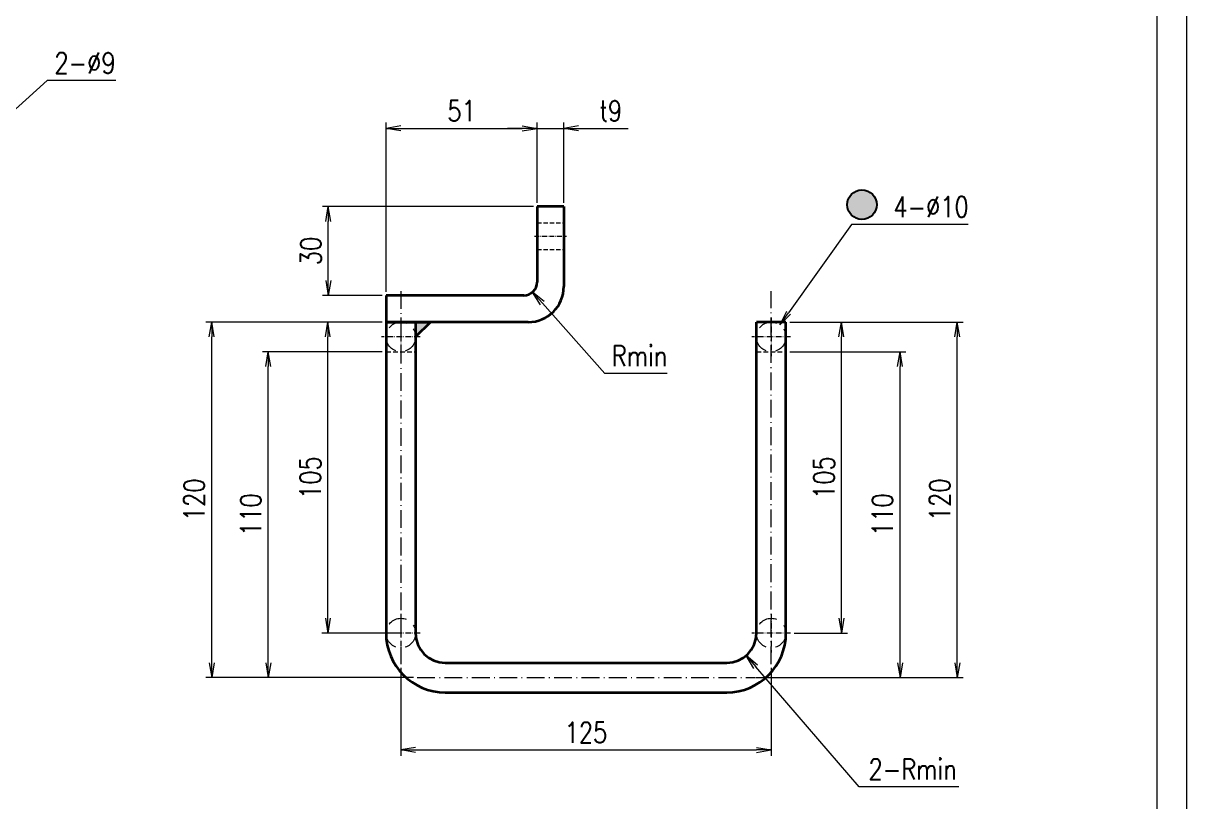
# Model space of a CAD drawing. Header units: millimetres. Extents: x 1333 to 142399, y -42879 to -5704.
# Drawn here: x 75046.1 to 75438.7, y -8582.6 to -8319.8 of the extents above; entities that cross this region are included whole.
import ezdxf

# ---------------------------------------------------------------- set-up
doc = ezdxf.new("R2010")
doc.units = ezdxf.units.MM
doc.header["$LTSCALE"] = 0.5
doc.linetypes.add('DASHDOT', pattern=[18.5, 12, -3, 0.5, -3])
doc.linetypes.add('DASHED', pattern=[19.05, 12.7, -6.35])
for name, color, linetype, lineweight in [('CENTER', 2, 'DASHDOT', 15), ('DRAWING', 7, 'Continuous', 35), ('HIDDEN', 1, 'DASHED', 18), ('图框', 7, 'Continuous', 18), ('粗实线', 7, 'Continuous', 35)]:
    doc.layers.add(name, color=color, linetype=linetype, lineweight=lineweight)
doc.layers.add('DIM', color=3, linetype='Continuous')
doc.layers.add('SYMBOL', color=7, linetype='Continuous')
doc.layers.add('打印-禁用', color=7, linetype='Continuous', lineweight=15, plot=False)
doc.styles.add('DIM', font='romans.shx', dxfattribs={"width": 0.8, "bigfont": 'bigfont.shx'})
doc.dimstyles.new('DEH 1-2', dxfattribs={"dimscale": 2, "dimtxt": 3.5, "dimasz": 2.5, "dimexe": 1, "dimexo": 0.625, "dimgap": 1.2, "dimtad": 3, "dimdsep": 46, "dimtxsty": 'DIM', "dimblk": 'OPEN', "dimcen": 0, "dimclrd": 8, "dimclre": 8, "dimclrt": 2, "dimazin": 2, "dimtfac": 0.5, "dimtmove": 0, "dimatfit": 3, "dimldrblk": 'OPEN', "dimfxl": 0, "dimtolj": 2, "dimlwd": 13, "dimlwe": 13, "dimarcsym": 0})
doc.dimstyles.new('DEH 1-2$3', dxfattribs={"dimscale": 2, "dimtxt": 3.5, "dimasz": 2.5, "dimexe": 1, "dimexo": 0.625, "dimgap": 1.2, "dimtad": 3, "dimtih": 1, "dimtoh": 1, "dimdsep": 46, "dimtxsty": 'DIM', "dimblk": 'OPEN', "dimcen": 0, "dimclrd": 8, "dimclre": 8, "dimclrt": 2, "dimazin": 2, "dimtfac": 0.5, "dimtofl": 0, "dimtmove": 0, "dimatfit": 3, "dimldrblk": 'OPEN', "dimfxl": 0, "dimtolj": 2, "dimlwd": 13, "dimlwe": 13, "dimarcsym": 0})
doc.dimstyles.new('DEH 1-2$4', dxfattribs={"dimscale": 2, "dimtxt": 3.5, "dimasz": 2.5, "dimexe": 1, "dimexo": 0.625, "dimgap": 1.2, "dimtad": 3, "dimtih": 1, "dimtoh": 1, "dimdsep": 46, "dimtxsty": 'DIM', "dimblk": 'OPEN', "dimcen": 0, "dimclrd": 8, "dimclre": 8, "dimclrt": 2, "dimazin": 2, "dimtfac": 0.5, "dimtofl": 0, "dimtmove": 0, "dimatfit": 3, "dimldrblk": 'OPEN', "dimfxl": 0, "dimtolj": 2, "dimlwd": 13, "dimlwe": 13, "dimarcsym": 0})

# ---------------------------------------------------------------- blocks, each defined once
blk = doc.blocks.new('GZDEH零件A3图框V01版')
at = {"layer": '图框', "linetype": 'Continuous'}
blk.add_line((3272.49, -1832.96), (3272.49, -1554.46), dxfattribs=at)
at = {"layer": '打印-禁用', "linetype": 'Continuous'}
blk.add_line((3277.49, -1846.46), (3277.49, -1549.46), dxfattribs=at)
blk = doc.blocks.new('DEH A3')
at = {"layer": '图框'}
blk.add_blockref('GZDEH零件A3图框V01版', (-2857.49, 1846.46), dxfattribs=at)
blk = doc.blocks.new('_Open')
at = {"color": 0, "linetype": 'ByBlock', "lineweight": -2}
for p, q in [((-1, 0.167), (0, 0)), ((-1, -0.167), (0, 0)), ((0, 0), (-1, 0))]:
    blk.add_line(p, q, dxfattribs=at)
blk = doc.blocks.new('*D130')
at = {"layer": 'Defpoints', "color": 0, "transparency": 16777216}
for p in [(75303.48, -8420.66), (75361.3, -8420.66), (75293.23, -8540.66)]:
    blk.add_point(p, dxfattribs=at)
at = {"layer": 'DIM', "color": 8, "lineweight": 13, "transparency": 16777216}
for p, q in [((75304.73, -8420.66), (75363.3, -8420.66)), ((75361.3, -8535.66), (75361.3, -8425.66)), ((75294.48, -8540.66), (75363.3, -8540.66))]:
    blk.add_line(p, q, dxfattribs=at)
at = {"layer": 'DIM', "color": 8, "lineweight": 13, "transparency": 16777216, "xscale": 5, "yscale": 5, "zscale": 5}
for p, rotation in [((75361.3, -8420.66), 90), ((75361.3, -8540.66), 270)]:
    blk.add_blockref('_Open', p, dxfattribs=dict(at, rotation=rotation))
at = {"layer": 'DIM', "color": 2, "transparency": 16777216, "insert": (75355.4, -8480.66), "char_height": 7, "attachment_point": 5, "rotation": 90, "style": 'DIM'}
blk.add_mtext('\\A2;120', dxfattribs=at)
blk = doc.blocks.new('*D131')
at = {"layer": 'Defpoints', "color": 0, "transparency": 16777216}
for p in [(75173.48, -8536.16), (75298.48, -8536.16), (75298.48, -8565.09)]:
    blk.add_point(p, dxfattribs=at)
at = {"layer": 'DIM', "color": 8, "lineweight": 13, "transparency": 16777216}
for p, q in [((75173.48, -8537.41), (75173.48, -8567.09)), ((75298.48, -8537.41), (75298.48, -8567.09)), ((75178.48, -8565.09), (75293.48, -8565.09))]:
    blk.add_line(p, q, dxfattribs=at)
at = {"layer": 'DIM', "color": 8, "lineweight": 13, "transparency": 16777216, "xscale": 5, "yscale": 5, "zscale": 5, "rotation": 180}
blk.add_blockref('_Open', (75173.48, -8565.09), dxfattribs=at)
at = {"layer": 'DIM', "color": 8, "lineweight": 13, "transparency": 16777216, "xscale": 5, "yscale": 5, "zscale": 5}
blk.add_blockref('_Open', (75298.48, -8565.09), dxfattribs=at)
at = {"layer": 'DIM', "color": 2, "transparency": 16777216, "insert": (75235.98, -8559.19), "char_height": 7, "attachment_point": 5, "style": 'DIM'}
blk.add_mtext('\\A2;125', dxfattribs=at)
blk = doc.blocks.new('*D132')
at = {"layer": 'Defpoints', "color": 0, "transparency": 16777216}
for p in [(75109.65, -8420.66), (75168.48, -8420.66), (75177.63, -8540.66)]:
    blk.add_point(p, dxfattribs=at)
at = {"layer": 'DIM', "color": 8, "lineweight": 13, "transparency": 16777216}
for p, q in [((75167.23, -8420.66), (75107.65, -8420.66)), ((75109.65, -8535.66), (75109.65, -8425.66)), ((75176.38, -8540.66), (75107.65, -8540.66))]:
    blk.add_line(p, q, dxfattribs=at)
at = {"layer": 'DIM', "color": 8, "lineweight": 13, "transparency": 16777216, "xscale": 5, "yscale": 5, "zscale": 5}
for p, rotation in [((75109.65, -8420.66), 90), ((75109.65, -8540.66), 270)]:
    blk.add_blockref('_Open', p, dxfattribs=dict(at, rotation=rotation))
at = {"layer": 'DIM', "color": 2, "transparency": 16777216, "insert": (75103.75, -8480.66), "char_height": 7, "attachment_point": 5, "rotation": 90, "style": 'DIM'}
blk.add_mtext('\\A2;120', dxfattribs=at)
blk = doc.blocks.new('*D133')
at = {"layer": 'Defpoints', "color": 0, "transparency": 16777216}
for p in [(75128.76, -8430.66), (75168.48, -8430.66), (75178.98, -8540.66)]:
    blk.add_point(p, dxfattribs=at)
at = {"layer": 'DIM', "color": 8, "lineweight": 13, "transparency": 16777216}
for p, q in [((75167.23, -8430.66), (75126.76, -8430.66)), ((75128.76, -8535.66), (75128.76, -8435.66)), ((75177.73, -8540.66), (75126.76, -8540.66))]:
    blk.add_line(p, q, dxfattribs=at)
at = {"layer": 'DIM', "color": 8, "lineweight": 13, "transparency": 16777216, "xscale": 5, "yscale": 5, "zscale": 5}
for p, rotation in [((75128.76, -8430.66), 90), ((75128.76, -8540.66), 270)]:
    blk.add_blockref('_Open', p, dxfattribs=dict(at, rotation=rotation))
at = {"layer": 'DIM', "color": 2, "transparency": 16777216, "insert": (75122.86, -8485.66), "char_height": 7, "attachment_point": 5, "rotation": 90, "style": 'DIM'}
blk.add_mtext('\\A2;110', dxfattribs=at)
blk = doc.blocks.new('*D134')
at = {"layer": 'Defpoints', "color": 0, "transparency": 16777216}
for p in [(75303.48, -8430.66), (75341.97, -8430.66), (75291.98, -8540.66)]:
    blk.add_point(p, dxfattribs=at)
at = {"layer": 'DIM', "color": 8, "lineweight": 13, "transparency": 16777216}
for p, q in [((75304.73, -8430.66), (75343.97, -8430.66)), ((75341.97, -8535.66), (75341.97, -8435.66)), ((75293.23, -8540.66), (75343.97, -8540.66))]:
    blk.add_line(p, q, dxfattribs=at)
at = {"layer": 'DIM', "color": 8, "lineweight": 13, "transparency": 16777216, "xscale": 5, "yscale": 5, "zscale": 5}
for p, rotation in [((75341.97, -8430.66), 90), ((75341.97, -8540.66), 270)]:
    blk.add_blockref('_Open', p, dxfattribs=dict(at, rotation=rotation))
at = {"layer": 'DIM', "color": 2, "transparency": 16777216, "insert": (75336.07, -8485.66), "char_height": 7, "attachment_point": 5, "rotation": 90, "style": 'DIM'}
blk.add_mtext('\\A2;110', dxfattribs=at)
blk = doc.blocks.new('*D135')
at = {"layer": 'Defpoints', "color": 0, "transparency": 16777216}
for p in [(75283.48, -8525.66), (75290.02, -8533.23)]:
    blk.add_point(p, dxfattribs=at)
at = {"layer": 'DIM', "color": 8, "lineweight": 13, "transparency": 16777216}
for p, q in [((75328.21, -8577.5), (75293.28, -8537.02)), ((75361.81, -8577.5), (75328.21, -8577.5))]:
    blk.add_line(p, q, dxfattribs=at)
at = {"layer": 'DIM', "color": 8, "lineweight": 13, "transparency": 16777216, "xscale": 5, "yscale": 5, "zscale": 5, "rotation": 130.785682570906}
blk.add_blockref('_Open', (75290.02, -8533.23), dxfattribs=at)
at = {"layer": 'DIM', "color": 2, "transparency": 16777216, "insert": (75346.21, -8571.6), "char_height": 7, "attachment_point": 5, "style": 'DIM'}
blk.add_mtext('\\A2;{\\Fromans,bigfont|c134;2-Rmin}', dxfattribs=at)
blk = doc.blocks.new('*D136')
at = {"layer": 'Defpoints', "color": 0, "transparency": 16777216}
for p in [(75301.39, -8421.6), (75295.57, -8429.73)]:
    blk.add_point(p, dxfattribs=at)
at = {"layer": 'DIM', "color": 8, "lineweight": 13, "transparency": 16777216}
for p, q in [((75325.64, -8387.67), (75304.3, -8417.53)), ((75364.92, -8387.67), (75325.64, -8387.67))]:
    blk.add_line(p, q, dxfattribs=at)
at = {"layer": 'DIM', "color": 8, "lineweight": 13, "transparency": 16777216, "xscale": 5, "yscale": 5, "zscale": 5, "rotation": 234.4385709937035}
blk.add_blockref('_Open', (75301.39, -8421.6), dxfattribs=at)
at = {"layer": 'DIM', "color": 2, "transparency": 16777216, "insert": (75346.68, -8381.77), "char_height": 7, "attachment_point": 5, "style": 'DIM'}
blk.add_mtext('\\A2;{\\Fromans,bigfont|c134;   4-}∅10', dxfattribs=at)
blk = doc.blocks.new('*D137')
at = {"layer": 'Defpoints', "color": 0, "transparency": 16777216}
for p in [(75149.01, -8381.66), (75219.48, -8381.66), (75168.48, -8411.66)]:
    blk.add_point(p, dxfattribs=at)
at = {"layer": 'DIM', "color": 8, "lineweight": 13, "transparency": 16777216}
for p, q in [((75218.23, -8381.66), (75147.01, -8381.66)), ((75149.01, -8406.66), (75149.01, -8386.66)), ((75167.23, -8411.66), (75147.01, -8411.66))]:
    blk.add_line(p, q, dxfattribs=at)
at = {"layer": 'DIM', "color": 8, "lineweight": 13, "transparency": 16777216, "xscale": 5, "yscale": 5, "zscale": 5}
for p, rotation in [((75149.01, -8381.66), 90), ((75149.01, -8411.66), 270)]:
    blk.add_blockref('_Open', p, dxfattribs=dict(at, rotation=rotation))
at = {"layer": 'DIM', "color": 2, "transparency": 16777216, "insert": (75143.11, -8396.66), "char_height": 7, "attachment_point": 5, "rotation": 90, "style": 'DIM'}
blk.add_mtext('\\A2;30', dxfattribs=at)
blk = doc.blocks.new('*D138')
at = {"layer": 'Defpoints', "color": 0, "transparency": 16777216}
for p in [(75219.48, -8355.27), (75219.48, -8381.66), (75168.48, -8411.66)]:
    blk.add_point(p, dxfattribs=at)
at = {"layer": 'DIM', "color": 8, "lineweight": 13, "transparency": 16777216}
for p, q in [((75168.48, -8410.41), (75168.48, -8353.27)), ((75173.48, -8355.27), (75214.48, -8355.27)), ((75219.48, -8380.41), (75219.48, -8353.27))]:
    blk.add_line(p, q, dxfattribs=at)
at = {"layer": 'DIM', "color": 8, "lineweight": 13, "transparency": 16777216, "xscale": 5, "yscale": 5, "zscale": 5, "rotation": 180}
blk.add_blockref('_Open', (75168.48, -8355.27), dxfattribs=at)
at = {"layer": 'DIM', "color": 8, "lineweight": 13, "transparency": 16777216, "xscale": 5, "yscale": 5, "zscale": 5}
blk.add_blockref('_Open', (75219.48, -8355.27), dxfattribs=at)
at = {"layer": 'DIM', "color": 2, "transparency": 16777216, "insert": (75193.98, -8349.37), "char_height": 7, "attachment_point": 5, "style": 'DIM'}
blk.add_mtext('\\A2;51', dxfattribs=at)
blk = doc.blocks.new('*D139')
at = {"layer": 'Defpoints', "color": 0, "transparency": 16777216}
for p in [(75219.48, -8355.27), (75219.48, -8381.66), (75228.48, -8381.66)]:
    blk.add_point(p, dxfattribs=at)
at = {"layer": 'DIM', "color": 8, "lineweight": 13, "transparency": 16777216}
for p, q in [((75214.48, -8355.27), (75209.48, -8355.27)), ((75219.48, -8380.41), (75219.48, -8353.27)), ((75219.48, -8355.27), (75228.48, -8355.27)), ((75228.48, -8380.41), (75228.48, -8353.27)), ((75233.48, -8355.27), (75250.22, -8355.27))]:
    blk.add_line(p, q, dxfattribs=at)
at = {"layer": 'DIM', "color": 8, "lineweight": 13, "transparency": 16777216, "xscale": 5, "yscale": 5, "zscale": 5}
blk.add_blockref('_Open', (75219.48, -8355.27), dxfattribs=at)
at = {"layer": 'DIM', "color": 8, "lineweight": 13, "transparency": 16777216, "xscale": 5, "yscale": 5, "zscale": 5, "rotation": 180}
blk.add_blockref('_Open', (75228.48, -8355.27), dxfattribs=at)
at = {"layer": 'DIM', "color": 2, "transparency": 16777216, "insert": (75244.35, -8349.37), "char_height": 7, "attachment_point": 5, "style": 'DIM'}
blk.add_mtext('\\A2;t9', dxfattribs=at)
blk = doc.blocks.new('*D140')
at = {"layer": 'Defpoints', "color": 0, "transparency": 16777216}
for p in [(75214.98, -8407.16), (75217.97, -8410.53)]:
    blk.add_point(p, dxfattribs=at)
at = {"layer": 'DIM', "color": 8, "lineweight": 13, "transparency": 16777216}
for p, q in [((75242.31, -8437.97), (75221.29, -8414.27)), ((75263.38, -8437.97), (75242.31, -8437.97))]:
    blk.add_line(p, q, dxfattribs=at)
at = {"layer": 'DIM', "color": 8, "lineweight": 13, "transparency": 16777216, "xscale": 5, "yscale": 5, "zscale": 5, "rotation": 131.5737977785859}
blk.add_blockref('_Open', (75217.97, -8410.53), dxfattribs=at)
at = {"layer": 'DIM', "color": 2, "transparency": 16777216, "insert": (75254.05, -8432.07), "char_height": 7, "attachment_point": 5, "style": 'DIM'}
blk.add_mtext('\\A2;{\\Fromans,bigfont|c134;Rmin}', dxfattribs=at)
blk = doc.blocks.new('*D145')
at = {"layer": 'Defpoints', "color": 0, "transparency": 16777216}
for p in [(74999.37, -8388.64), (74992.7, -8394.68)]:
    blk.add_point(p, dxfattribs=at)
at = {"layer": 'DIM', "color": 8, "lineweight": 13, "transparency": 16777216}
for p, q in [((75054.1, -8339.09), (75003.08, -8385.29)), ((75077.3, -8339.09), (75054.1, -8339.09))]:
    blk.add_line(p, q, dxfattribs=at)
at = {"layer": 'DIM', "color": 8, "lineweight": 13, "transparency": 16777216, "xscale": 5, "yscale": 5, "zscale": 5, "rotation": 222.1551264192876}
blk.add_blockref('_Open', (74999.37, -8388.64), dxfattribs=at)
at = {"layer": 'DIM', "color": 2, "transparency": 16777216, "insert": (75066.9, -8333.19), "char_height": 7, "attachment_point": 5, "style": 'DIM'}
blk.add_mtext('\\A2;2-%%c9', dxfattribs=at)
blk = doc.blocks.new('*D150')
at = {"layer": 'Defpoints', "color": 0, "transparency": 16777216}
for p in [(75303.48, -8420.66), (75322.2, -8420.66), (75304.98, -8525.66)]:
    blk.add_point(p, dxfattribs=at)
at = {"layer": 'DIM', "color": 8, "lineweight": 13, "transparency": 16777216}
for p, q in [((75304.73, -8420.66), (75324.2, -8420.66)), ((75322.2, -8520.66), (75322.2, -8425.66)), ((75306.23, -8525.66), (75324.2, -8525.66))]:
    blk.add_line(p, q, dxfattribs=at)
at = {"layer": 'DIM', "color": 8, "lineweight": 13, "transparency": 16777216, "xscale": 5, "yscale": 5, "zscale": 5}
for p, rotation in [((75322.2, -8420.66), 90), ((75322.2, -8525.66), 270)]:
    blk.add_blockref('_Open', p, dxfattribs=dict(at, rotation=rotation))
at = {"layer": 'DIM', "color": 2, "transparency": 16777216, "insert": (75316.3, -8473.16), "char_height": 7, "attachment_point": 5, "rotation": 90, "style": 'DIM'}
blk.add_mtext('\\A2;105', dxfattribs=at)
blk = doc.blocks.new('*D151')
at = {"layer": 'Defpoints', "color": 0, "transparency": 16777216}
for p in [(75148.85, -8420.66), (75168.48, -8420.66), (75173.48, -8525.66)]:
    blk.add_point(p, dxfattribs=at)
at = {"layer": 'DIM', "color": 8, "lineweight": 13, "transparency": 16777216}
for p, q in [((75167.23, -8420.66), (75146.85, -8420.66)), ((75148.85, -8520.66), (75148.85, -8425.66)), ((75172.23, -8525.66), (75146.85, -8525.66))]:
    blk.add_line(p, q, dxfattribs=at)
at = {"layer": 'DIM', "color": 8, "lineweight": 13, "transparency": 16777216, "xscale": 5, "yscale": 5, "zscale": 5}
for p, rotation in [((75148.85, -8420.66), 90), ((75148.85, -8525.66), 270)]:
    blk.add_blockref('_Open', p, dxfattribs=dict(at, rotation=rotation))
at = {"layer": 'DIM', "color": 2, "transparency": 16777216, "insert": (75142.95, -8473.16), "char_height": 7, "attachment_point": 5, "rotation": 90, "style": 'DIM'}
blk.add_mtext('\\A2;105', dxfattribs=at)
blk = doc.blocks.new('WELDING_5')
at = {"layer": '粗实线'}
blk.add_hatch(color=256, dxfattribs=at).paths.add_polyline_path([(0, 5), (0, 0), (5, 0)])
for q in [(0, 5), (5, 0)]:
    blk.add_line((0, 0), q, dxfattribs=at)
blk.add_lwpolyline([(0, 5), (5, 0)], dxfattribs=at)
blk = doc.blocks.new('O_SHARP_MARK5')
at = {"layer": '粗实线', "color": 0, "linetype": 'ByBlock', "lineweight": -2}
blk.add_circle((0, 2.5), 2.5, dxfattribs=at)

msp = doc.modelspace()

# ---------------------------------------------------------------- hatches: boundary and pattern name
at = {"layer": 'DIM'}
msp.add_hatch(color=256, dxfattribs=at).paths.add_polyline_path([(75334.124, -8381.018, 1), (75324.124, -8381.018, 1)])

# ---------------------------------------------------------------- linework, layer by layer
at = {"layer": 'CENTER', "ltscale": 0.27}
msp.add_line((75218.583, -8391.663), (75229.383, -8391.663), dxfattribs=at)
at = {"layer": 'CENTER'}
for p, q in [((75173.483, -8410.163), (75173.483, -8536.164)), ((75298.483, -8536.163), (75298.483, -8410.163)), ((75178.983, -8540.663), (75292.983, -8540.663))]:
    msp.add_line(p, q, dxfattribs=at)
at = {"layer": 'CENTER', "ltscale": 0.325}
for p, q in [((75173.483, -8419.163), (75173.483, -8432.163)), ((75298.483, -8419.163), (75298.483, -8432.163)), ((75179.983, -8425.663), (75166.983, -8425.663)), ((75304.983, -8425.663), (75291.983, -8425.663)), ((75173.483, -8519.163), (75173.483, -8532.163)), ((75298.483, -8519.163), (75298.483, -8532.163)), ((75179.983, -8525.663), (75166.983, -8525.663)), ((75304.983, -8525.663), (75291.983, -8525.663))]:
    msp.add_line(p, q, dxfattribs=at)
at = {"layer": 'DRAWING'}
for p, q in [((75219.483, -8381.663), (75219.483, -8407.163)), ((75228.483, -8381.663), (75228.483, -8408.663)), ((75214.983, -8411.663), (75168.483, -8411.663)), ((75216.483, -8420.663), (75168.483, -8420.663)), ((75168.483, -8420.663), (75168.483, -8525.663)), ((75168.483, -8420.663), (75168.483, -8525.663)), ((75178.483, -8420.663), (75178.483, -8525.663)), ((75293.483, -8525.663), (75293.483, -8420.663)), ((75293.483, -8525.663), (75293.483, -8420.663)), ((75303.483, -8525.663), (75303.483, -8420.663)), ((75168.483, -8430.663), (75168.483, -8525.663)), ((75293.483, -8525.663), (75293.483, -8430.663)), ((75188.483, -8535.663), (75283.483, -8535.663)), ((75188.483, -8545.663), (75283.483, -8545.663)), ((75188.483, -8545.663), (75283.483, -8545.663)), ((75188.483, -8545.663), (75283.483, -8545.663))]:
    msp.add_line(p, q, dxfattribs=at)
at = {"layer": 'DRAWING', "ltscale": 0.225}
for p, q in [((75228.483, -8381.663), (75219.483, -8381.663)), ((75168.483, -8411.663), (75168.483, -8420.663))]:
    msp.add_line(p, q, dxfattribs=at)
at = {"layer": 'DRAWING', "ltscale": 0.25}
for p, q in [((75168.483, -8420.663), (75178.483, -8420.663)), ((75303.483, -8420.663), (75293.483, -8420.663))]:
    msp.add_line(p, q, dxfattribs=at)
at = {"layer": 'DRAWING'}
for centre, radius, start, end in [((75214.983, -8407.163), 4.5, 270, 0), ((75216.483, -8408.663), 12, 270, 0), ((75188.483, -8525.663), 20, 180, 270), ((75188.483, -8525.663), 20, 180, 270), ((75188.483, -8525.663), 20, 180, 270), ((75188.483, -8525.663), 10, 180, 270), ((75283.483, -8525.663), 20, 270, 0), ((75283.483, -8525.663), 10, 270, 0), ((75283.483, -8525.663), 10, 270, 0), ((75283.483, -8525.663), 10, 270, 0), ((75283.483, -8525.663), 20, 359.90356, 0), ((75283.483, -8525.663), 20, 359.8624, 0)]:
    msp.add_arc(centre, radius, start, end, dxfattribs=at)
at = {"layer": 'HIDDEN', "ltscale": 0.225}
for p, q in [((75219.483, -8387.163), (75228.483, -8387.163)), ((75219.483, -8387.163), (75228.483, -8387.163)), ((75219.483, -8396.163), (75228.483, -8396.163)), ((75219.483, -8396.163), (75228.483, -8396.163))]:
    msp.add_line(p, q, dxfattribs=at)
at = {"layer": 'HIDDEN', "ltscale": 0.25}
for p, q in [((75168.483, -8430.663), (75178.483, -8430.663)), ((75293.483, -8430.663), (75303.483, -8430.663))]:
    msp.add_line(p, q, dxfattribs=at)
at = {"layer": 'HIDDEN'}
for centre in [(75173.483, -8425.663), (75298.483, -8425.663), (75173.483, -8525.663), (75298.483, -8525.663)]:
    msp.add_circle(centre, 5, dxfattribs=at)

# ---------------------------------------------------------------- block references
at = {"layer": 'DRAWING', "rotation": 270}
msp.add_blockref('WELDING_5', (75178.483, -8420.663), dxfattribs=at)
at = {"layer": 'SYMBOL', "xscale": 2, "yscale": 2, "zscale": 2}
msp.add_blockref('O_SHARP_MARK5', (75329.124, -8386.018), dxfattribs=at)
at = {"layer": '图框', "xscale": 2, "yscale": 2, "zscale": 2}
msp.add_blockref('DEH A3', (74598.739, -8827.918), dxfattribs=at)

# ---------------------------------------------------------------- dimensions: what is measured, and where the dimension line sits
at = {"layer": 'DIM'}
dim = msp.add_diameter_dim_2p(p1=(74992.7, -8394.683), p2=(74999.372, -8388.643), dimstyle='DEH 1-2$3', override={"dimpost": '2-%%c<>'}, dxfattribs=at)
dim.commit()
dim.dimension.update_dxf_attribs({"geometry": '*D145', "text_midpoint": (75066.905, -8339.093), "dimtype": 163})
dim = msp.add_linear_dim(base=(75219.483, -8355.266), p1=(75168.483, -8411.663), p2=(75219.483, -8381.663), dimstyle='DEH 1-2', dxfattribs=at)
dim.commit()
dim.dimension.update_dxf_attribs({"geometry": '*D138', "text_midpoint": (75193.983, -8349.366)})
dim = msp.add_linear_dim(base=(75219.483, -8355.266), p1=(75228.483, -8381.663), p2=(75219.483, -8381.663), dimstyle='DEH 1-2', override={"dimpost": 't<>'}, dxfattribs=at)
dim.commit()
dim.dimension.update_dxf_attribs({"geometry": '*D139', "text_midpoint": (75244.349, -8355.266), "dimtype": 160})
dim = msp.add_diameter_dim_2p(p1=(75295.575, -8429.731), p2=(75301.391, -8421.596), text='{\\Fromans,bigfont|c134;   4-}<>', dimstyle='DEH 1-2$3', dxfattribs=at)
dim.commit()
dim.dimension.update_dxf_attribs({"geometry": '*D136', "text_midpoint": (75346.682, -8387.673), "dimtype": 163})
for base, p1, p2, picture, middle in [((75149.006, -8381.663), (75168.483, -8411.663), (75219.483, -8381.663), '*D137', (75149.006, -8396.663)), ((75109.645, -8420.663), (75177.626, -8540.663), (75168.483, -8420.663), '*D132', (75109.645, -8480.663)), ((75361.298, -8420.663), (75293.233, -8540.663), (75303.483, -8420.663), '*D130', (75361.298, -8480.663)), ((75322.197, -8420.663), (75304.983, -8525.663), (75303.483, -8420.663), '*D150', (75322.197, -8473.163))]:
    dim = msp.add_linear_dim(base=base, p1=p1, p2=p2, angle=90, dimstyle='DEH 1-2', dxfattribs=at)
    dim.commit()
    dim.dimension.update_dxf_attribs({"geometry": picture, "text_midpoint": middle, "dimtype": 160})
for center, mpoint, text, picture, middle in [((75214.983, -8407.163), (75217.969, -8410.53), '{\\Fromans,bigfont|c134;Rmin}', '*D140', (75254.045, -8437.973)), ((75283.483, -8525.663), (75290.015, -8533.235), '{\\Fromans,bigfont|c134;2-Rmin}', '*D135', (75346.207, -8577.503))]:
    dim = msp.add_radius_dim(center=center, mpoint=mpoint, text=text, dimstyle='DEH 1-2$4', dxfattribs=at)
    dim.commit()
    dim.dimension.update_dxf_attribs({"geometry": picture, "text_midpoint": middle, "dimtype": 164})
for base, p1, p2, picture, middle in [((75148.854, -8420.663), (75173.483, -8525.663), (75168.483, -8420.663), '*D151', (75142.954, -8473.163)), ((75128.76, -8430.663), (75178.983, -8540.663), (75168.483, -8430.663), '*D133', (75122.86, -8485.663)), ((75341.973, -8430.663), (75291.983, -8540.663), (75303.483, -8430.663), '*D134', (75336.073, -8485.663))]:
    dim = msp.add_linear_dim(base=base, p1=p1, p2=p2, angle=90, dimstyle='DEH 1-2', dxfattribs=at)
    dim.commit()
    dim.dimension.update_dxf_attribs({"geometry": picture, "text_midpoint": middle})
dim = msp.add_linear_dim(base=(75298.483, -8565.092), p1=(75173.483, -8536.164), p2=(75298.483, -8536.163), dimstyle='DEH 1-2', dxfattribs=at)
dim.commit()
dim.dimension.update_dxf_attribs({"geometry": '*D131', "text_midpoint": (75235.983, -8565.092), "dimtype": 160})

doc.saveas('drawing.dxf')
